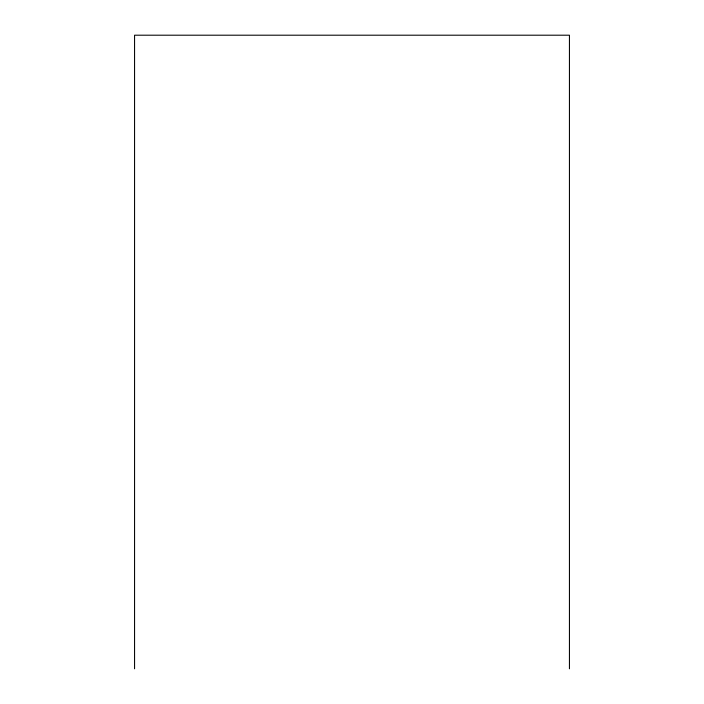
<?xml version="1.0" encoding="UTF-8"?>
<svg xmlns="http://www.w3.org/2000/svg" width="704" height="704" viewBox="0 0 704 704"><rect width="100%" height="100%" fill="white"/><g stroke="black" fill="none" stroke-linecap="round" stroke-linejoin="round"><path stroke-width="1.06" d="M569.439 668.8L569.439 35.2L134.561 35.2L134.561 668.8"/></g></svg>
